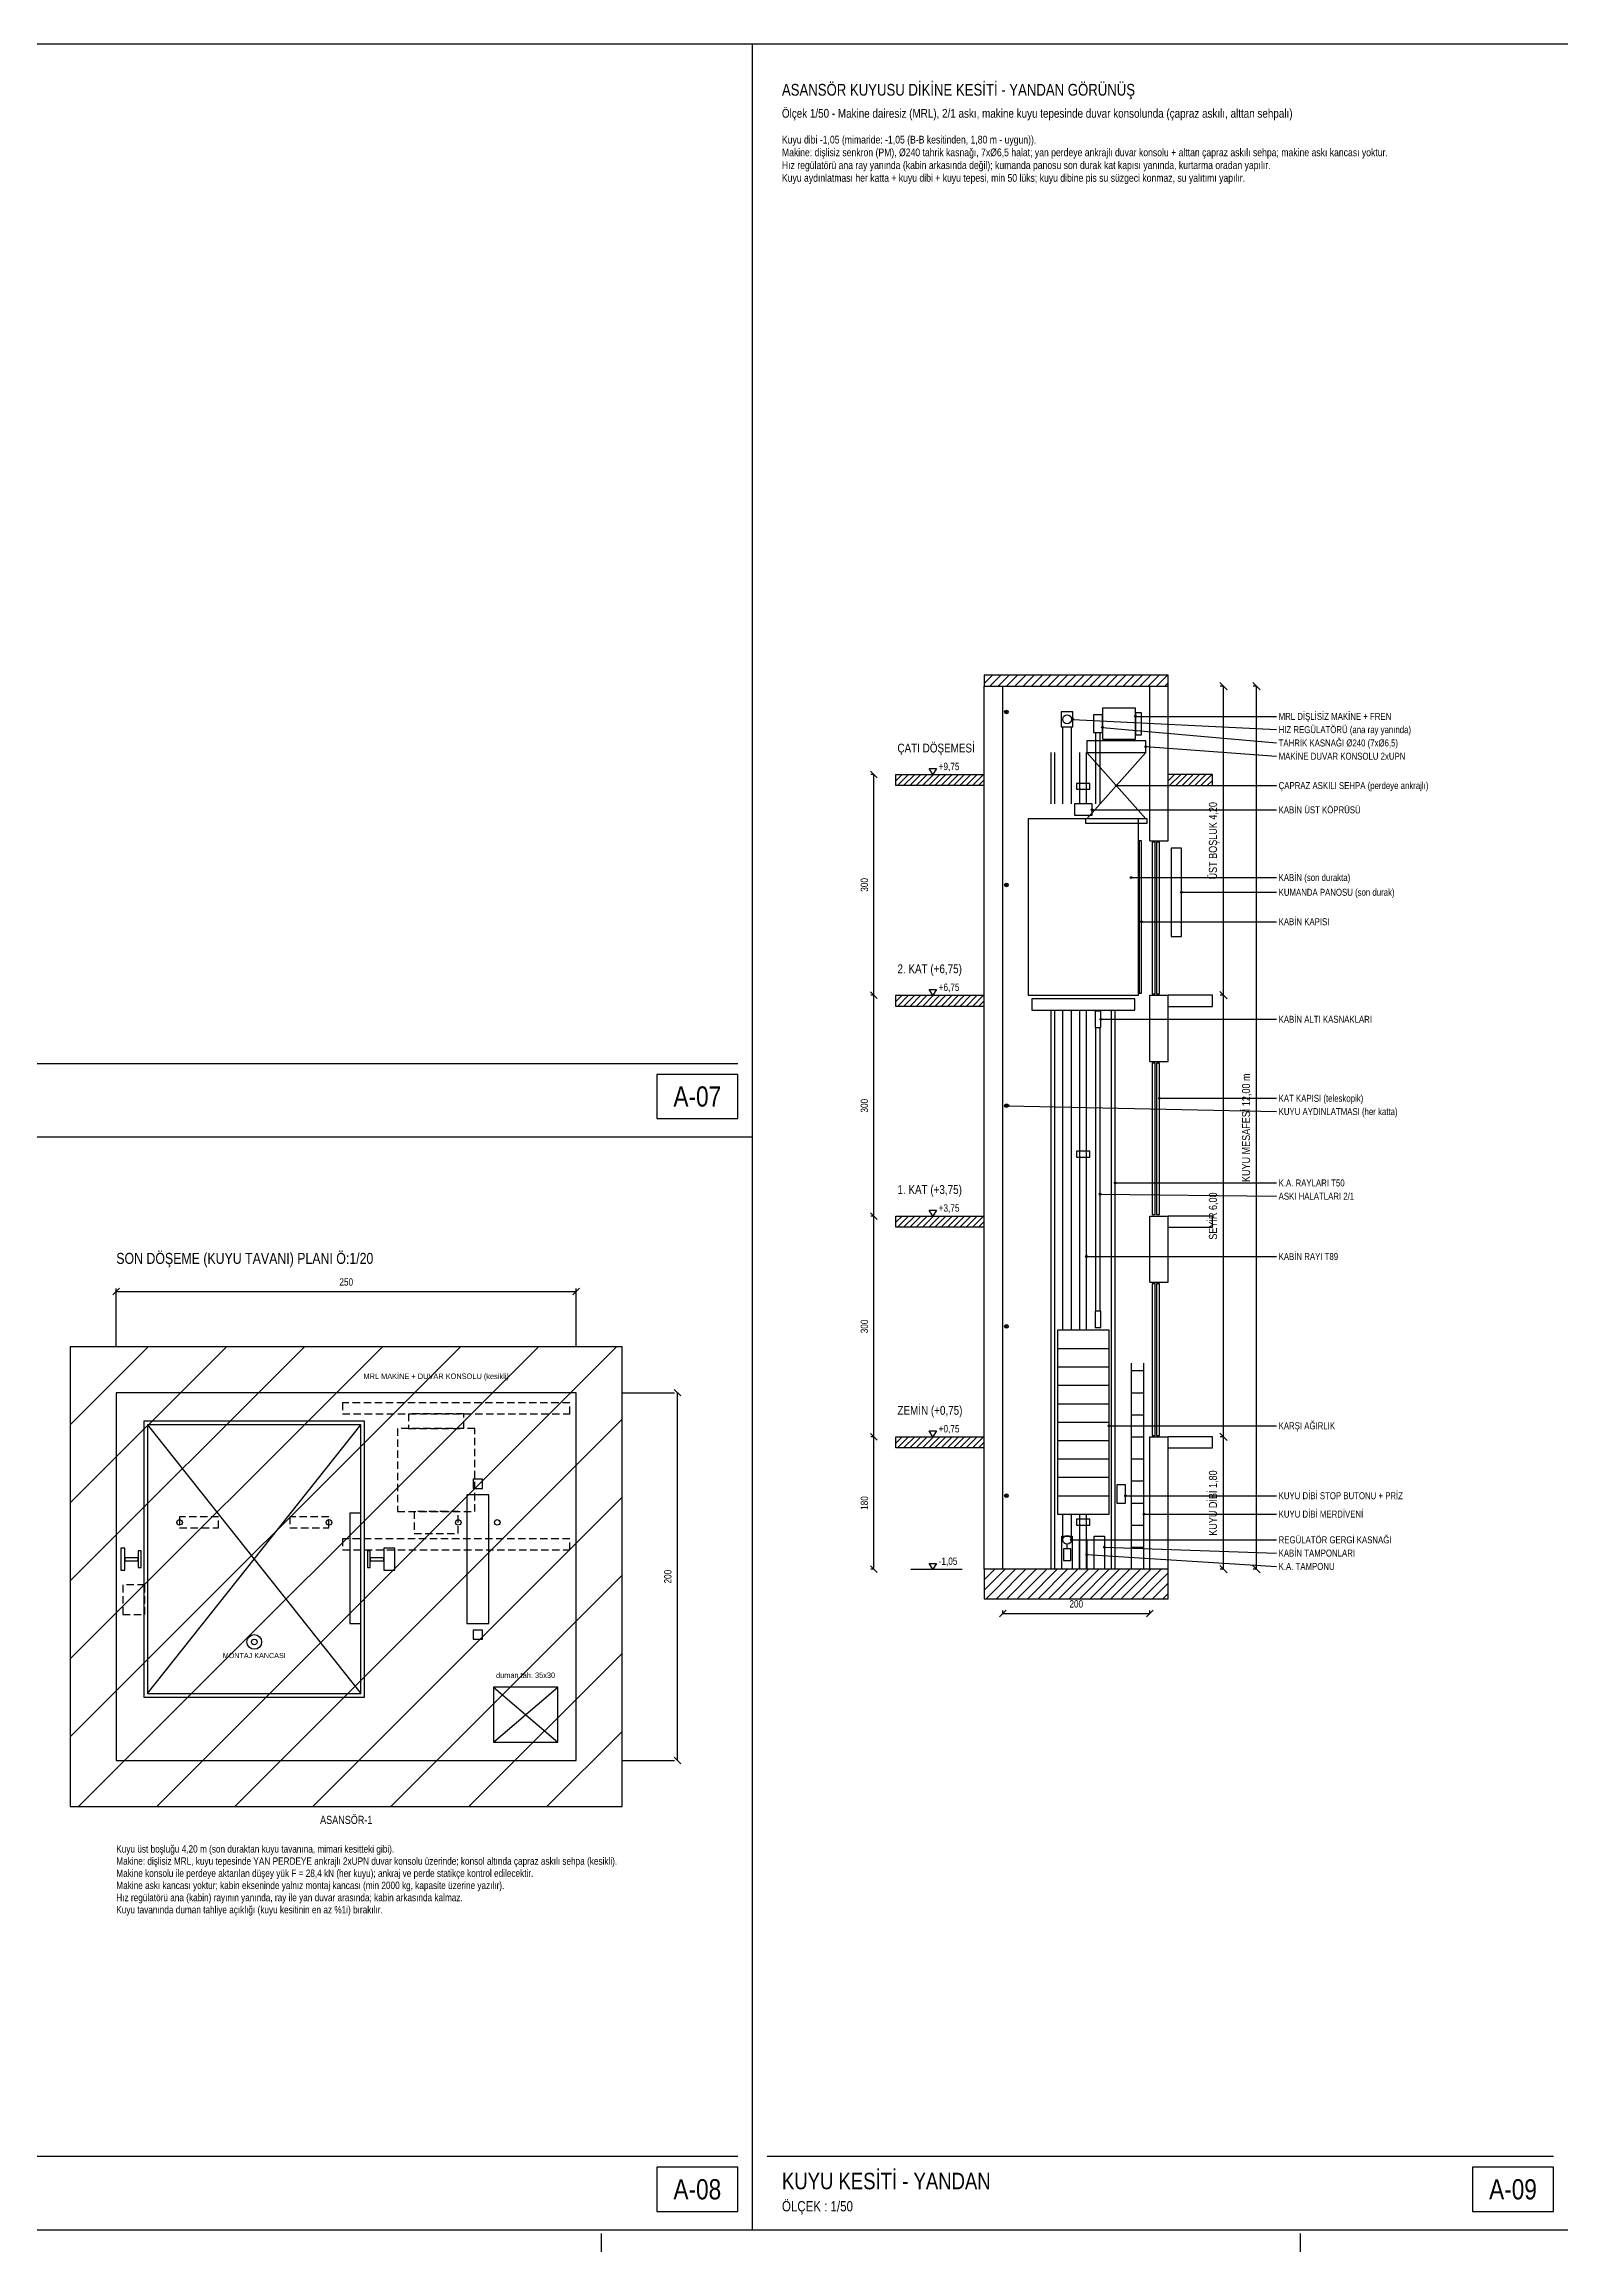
# Model space of a CAD drawing. Header units: centimetres. Extents: x 0 to 13208, y -30 to 2970.
# Drawn here: x 7893 to 9954, y -30 to 2970 of the extents above; entities that cross this region are included whole.
import ezdxf
from ezdxf.enums import TextEntityAlignment as Align

# ---------------------------------------------------------------- set-up
doc = ezdxf.new("R2010")
doc.units = ezdxf.units.CM
doc.linetypes.add('CENTER', pattern=[40, 25, -5, 5, -5])
doc.linetypes.add('DASHED', pattern=[15, 10, -5])
for name, color, linetype in [('SCOTT-ANTET', 4, 'CONTINUOUS'), ('SCOTT-BASLIK', 5, 'CONTINUOUS'), ('SCOTT-CERCEVE', 7, 'CONTINUOUS'), ('SCOTT-DUVAR', 7, 'CONTINUOUS'), ('SCOTT-EKSEN', 8, 'CENTER'), ('SCOTT-ELEKTRIK', 3, 'CONTINUOUS'), ('SCOTT-HALAT', 6, 'CONTINUOUS'), ('SCOTT-KA', 30, 'CONTINUOUS'), ('SCOTT-KABIN', 5, 'CONTINUOUS'), ('SCOTT-KAPI', 3, 'CONTINUOUS'), ('SCOTT-KOT', 2, 'CONTINUOUS'), ('SCOTT-MOTOR', 6, 'CONTINUOUS'), ('SCOTT-MOTOR-GIZLI', 6, 'DASHED'), ('SCOTT-OLCU', 3, 'CONTINUOUS'), ('SCOTT-RAY', 1, 'CONTINUOUS'), ('SCOTT-SIVA', 8, 'CONTINUOUS'), ('SCOTT-TARAMA', 8, 'CONTINUOUS'), ('SCOTT-YAZI', 4, 'CONTINUOUS'), ('SCOTT-YUK', 1, 'CONTINUOUS')]:
    doc.layers.add(name, color=color, linetype=linetype)
doc.styles.get("Standard").update_dxf_attribs({"font": 'arial.ttf', "width": 0.8})

msp = doc.modelspace()

# ---------------------------------------------------------------- linework, layer by layer
at = {"layer": 'SCOTT-ANTET'}
for p, q in [((6413.3, 1585), (8835.4, 1585)), ((6413.3, 100), (8835.4, 100)), ((8875.4, 100), (9943.9, 100))]:
    msp.add_line(p, q, dxfattribs=at)
for points in [[(8725.4, 1510), (8835.4, 1510), (8835.4, 1570), (8725.4, 1570)], [(8725.4, 25), (8835.4, 25), (8835.4, 85), (8725.4, 85)], [(9833.9, 25), (9943.9, 25), (9943.9, 85), (9833.9, 85)]]:
    msp.add_lwpolyline(points, close=True, dxfattribs=at)
at = {"layer": 'SCOTT-CERCEVE'}
for p, q in [((8855.4, 0), (8855.4, 2970)), ((6393.3, 1485), (8855.4, 1485))]:
    msp.add_line(p, q, dxfattribs=at)
for points in [[(0, 0), (13207.9, 0), (13207.9, 2970), (0, 2970)], [(100, 0), (13182.9, 0), (13182.9, 2970), (100, 2970)]]:
    msp.add_lwpolyline(points, close=True, dxfattribs=at)
at = {"layer": 'SCOTT-DUVAR'}
for p, q in [((9170.4, 897.5), (9170.4, 2097.5)), ((9195.4, 897.5), (9195.4, 2097.5)), ((9395.4, 1887.5), (9395.4, 2097.5)), ((9420.4, 1887.5), (9420.4, 2097.5)), ((9395.4, 1887.5), (9420.4, 1887.5)), ((9395.4, 1587.5), (9395.4, 1677.5)), ((9395.4, 1677.5), (9420.4, 1677.5)), ((9420.4, 1587.5), (9420.4, 1677.5)), ((9395.4, 1587.5), (9420.4, 1587.5)), ((9395.4, 1287.5), (9395.4, 1377.5)), ((9395.4, 1377.5), (9420.4, 1377.5)), ((9420.4, 1287.5), (9420.4, 1377.5)), ((9395.4, 1287.5), (9420.4, 1287.5)), ((9395.4, 897.5), (9395.4, 1077.5)), ((9395.4, 1077.5), (9420.4, 1077.5)), ((9420.4, 897.5), (9420.4, 1077.5))]:
    msp.add_line(p, q, dxfattribs=at)
for points in [[(9170.4, 2097.5), (9420.4, 2097.5), (9420.4, 2112.5), (9170.4, 2112.5)], [(7928.3, 575), (8678.3, 575), (8678.3, 1200), (7928.3, 1200)], [(9170.4, 857.5), (9420.4, 857.5), (9420.4, 897.5), (9170.4, 897.5)]]:
    msp.add_lwpolyline(points, close=True, dxfattribs=at)
for points in [[(9170.4, 1962.5), (9050.4, 1962.5), (9050.4, 1977.5), (9170.4, 1977.5)], [(9420.4, 1962.5), (9480.4, 1962.5), (9480.4, 1977.5), (9420.4, 1977.5)], [(9170.4, 1662.5), (9050.4, 1662.5), (9050.4, 1677.5), (9170.4, 1677.5)], [(9420.4, 1662.5), (9480.4, 1662.5), (9480.4, 1677.5), (9420.4, 1677.5)], [(9170.4, 1362.5), (9050.4, 1362.5), (9050.4, 1377.5), (9170.4, 1377.5)], [(9420.4, 1362.5), (9480.4, 1362.5), (9480.4, 1377.5), (9420.4, 1377.5)], [(9170.4, 1062.5), (9050.4, 1062.5), (9050.4, 1077.5), (9170.4, 1077.5)], [(9420.4, 1062.5), (9480.4, 1062.5), (9480.4, 1077.5), (9420.4, 1077.5)]]:
    msp.add_lwpolyline(points, dxfattribs=at)
at = {"layer": 'SCOTT-EKSEN'}
for p, q in [((8650, -30), (8650, -5)), ((9600, -30), (9600, -5))]:
    msp.add_line(p, q, dxfattribs=at)
at = {"layer": 'SCOTT-ELEKTRIK'}
for p, q in [((9198.7, 2060.8), (9202.1, 2064.2)), ((9198.7, 2064.2), (9202.1, 2060.8)), ((9198.7, 1825.8), (9202.1, 1829.2)), ((9198.7, 1829.2), (9202.1, 1825.8)), ((9198.7, 1525.8), (9202.1, 1529.2)), ((9198.7, 1529.2), (9202.1, 1525.8)), ((9198.7, 1225.8), (9202.1, 1229.2)), ((9198.7, 1229.2), (9202.1, 1225.8)), ((9198.7, 995.8), (9202.1, 999.2)), ((9198.7, 999.2), (9202.1, 995.8))]:
    msp.add_line(p, q, dxfattribs=at)
for points in [[(9424.4, 1757.5), (9438.4, 1757.5), (9438.4, 1877.5), (9424.4, 1877.5)], [(9350.4, 987.5), (9362.4, 987.5), (9362.4, 1012.5), (9350.4, 1012.5)]]:
    msp.add_lwpolyline(points, close=True, dxfattribs=at)
for centre in [(9200.4, 2062.5), (9200.4, 1827.5), (9200.4, 1527.5), (9200.4, 1227.5), (9200.4, 997.5)]:
    msp.add_circle(centre, 2.5, dxfattribs=at)
at = {"layer": 'SCOTT-HALAT'}
for p, q in [((9276.9, 1937.5), (9276.9, 2042.5)), ((9288.9, 1937.5), (9288.9, 2042.5)), ((9321.9, 1937.5), (9321.9, 2034.5)), ((9327.9, 1937.5), (9327.9, 2034.5)), ((9276.9, 1222.5), (9276.9, 1657.5)), ((9288.9, 1222.5), (9288.9, 1657.5)), ((9321.9, 1248.1), (9321.9, 1633.9)), ((9327.9, 1248.1), (9327.9, 1633.9)), ((9276.9, 937.5), (9276.9, 972.5)), ((9288.9, 937.5), (9288.9, 972.5))]:
    msp.add_line(p, q, dxfattribs=at)
for centre in [(8076.8, 961.2), (8279.8, 961.2), (8455.5, 961.2), (8508.5, 961.2)]:
    msp.add_circle(centre, 3.75, dxfattribs=at)
at = {"layer": 'SCOTT-KA'}
for p, q in [((9269.9, 1197.5), (9339.9, 1197.5)), ((9269.9, 1172.5), (9339.9, 1172.5)), ((9269.9, 1147.5), (9339.9, 1147.5)), ((9269.9, 1122.5), (9339.9, 1122.5)), ((9269.9, 1097.5), (9339.9, 1097.5)), ((9269.9, 1072.5), (9339.9, 1072.5)), ((9269.9, 1047.5), (9339.9, 1047.5)), ((9269.9, 1022.5), (9339.9, 1022.5)), ((9269.9, 997.5), (9339.9, 997.5))]:
    msp.add_line(p, q, dxfattribs=at)
for points in [[(9269.9, 972.5), (9339.9, 972.5), (9339.9, 1222.5), (9269.9, 1222.5)], [(8467, 823.8), (8497, 823.8), (8497, 998.8), (8467, 998.8)]]:
    msp.add_lwpolyline(points, close=True, dxfattribs=at)
at = {"layer": 'SCOTT-KABIN'}
for p, q in [((8033.3, 728.8), (8323.3, 1093.8)), ((8033.3, 1093.8), (8323.3, 728.8))]:
    msp.add_line(p, q, dxfattribs=at)
for points in [[(9292.9, 1922.5), (9316.9, 1922.5), (9316.9, 1937.5), (9292.9, 1937.5)], [(9229.9, 1677.5), (9379.9, 1677.5), (9379.9, 1917.5), (9229.9, 1917.5)], [(9234.9, 1657.5), (9374.9, 1657.5), (9374.9, 1672.5), (9234.9, 1672.5)], [(8028.3, 723.8), (8328.3, 723.8), (8328.3, 1098.8), (8028.3, 1098.8)], [(8033.3, 728.8), (8323.3, 728.8), (8323.3, 1093.8), (8033.3, 1093.8)], [(8308.3, 823.8), (8323.3, 823.8), (8323.3, 973.8), (8308.3, 973.8)]]:
    msp.add_lwpolyline(points, close=True, dxfattribs=at)
at = {"layer": 'SCOTT-KAPI'}
for p, q in [((9370.4, 897.5), (9370.4, 1177.5)), ((9387.4, 897.5), (9387.4, 1177.5)), ((9370.4, 1167.5), (9387.4, 1167.5)), ((9370.4, 1137.5), (9387.4, 1137.5)), ((9370.4, 1107.5), (9387.4, 1107.5)), ((9370.4, 1077.5), (9387.4, 1077.5)), ((9370.4, 1047.5), (9387.4, 1047.5)), ((9370.4, 1017.5), (9387.4, 1017.5)), ((9370.4, 987.5), (9387.4, 987.5)), ((9370.4, 957.5), (9387.4, 957.5)), ((9370.4, 927.5), (9387.4, 927.5))]:
    msp.add_line(p, q, dxfattribs=at)
for points in [[(9380.9, 1680.5), (9383.9, 1680.5), (9383.9, 1887.5), (9380.9, 1887.5)], [(9398.4, 1679.5), (9402.4, 1679.5), (9402.4, 1885.5), (9398.4, 1885.5)], [(9404.4, 1679.5), (9408.4, 1679.5), (9408.4, 1885.5), (9404.4, 1885.5)], [(9398.4, 1379.5), (9402.4, 1379.5), (9402.4, 1585.5), (9398.4, 1585.5)], [(9404.4, 1379.5), (9408.4, 1379.5), (9408.4, 1585.5), (9404.4, 1585.5)], [(9398.4, 1079.5), (9402.4, 1079.5), (9402.4, 1285.5), (9398.4, 1285.5)], [(9404.4, 1079.5), (9408.4, 1079.5), (9408.4, 1285.5), (9404.4, 1285.5)]]:
    msp.add_lwpolyline(points, close=True, dxfattribs=at)
at = {"layer": 'SCOTT-KOT'}
for p, q in [((9070.4, 1977.5), (9140.4, 1977.5)), ((9070.4, 1677.5), (9140.4, 1677.5)), ((9070.4, 1377.5), (9140.4, 1377.5)), ((9070.4, 1077.5), (9140.4, 1077.5)), ((9070.4, 897.5), (9140.4, 897.5))]:
    msp.add_line(p, q, dxfattribs=at)
for points in [[(9100.4, 1977.5), (9095.4, 1985.5), (9105.4, 1985.5)], [(9100.4, 1677.5), (9095.4, 1685.5), (9105.4, 1685.5)], [(9100.4, 1377.5), (9095.4, 1385.5), (9105.4, 1385.5)], [(9100.4, 1077.5), (9095.4, 1085.5), (9105.4, 1085.5)], [(9100.4, 897.5), (9095.4, 905.5), (9105.4, 905.5)]]:
    msp.add_lwpolyline(points, close=True, dxfattribs=at)
at = {"layer": 'SCOTT-MOTOR'}
for p, q in [((9335.9, 2023.5), (9335.9, 2025.5)), ((9370.9, 2023.5), (9370.9, 2025.5)), ((9309.9, 2007.5), (9389.9, 1917.5)), ((9389.9, 2007.5), (9309.9, 1917.5)), ((9282.9, 925.5), (9282.9, 931.5)), ((8503.3, 662.5), (8590.8, 737.5)), ((8503.3, 737.5), (8590.8, 662.5))]:
    msp.add_line(p, q, dxfattribs=at)
for points in [[(9274.9, 2042.5), (9290.9, 2042.5), (9290.9, 2062.5), (9274.9, 2062.5)], [(9318.9, 2034.5), (9330.9, 2034.5), (9330.9, 2058.5), (9318.9, 2058.5)], [(9330.9, 2025.5), (9375.9, 2025.5), (9375.9, 2067.5), (9330.9, 2067.5)], [(9375.9, 2031.5), (9383.9, 2031.5), (9383.9, 2061.5), (9375.9, 2061.5)], [(9309.9, 2007.5), (9389.9, 2007.5), (9389.9, 2023.5), (9309.9, 2023.5)], [(9307.9, 1911.5), (9391.9, 1911.5), (9391.9, 1917.5), (9307.9, 1917.5)], [(9320.9, 1633.9), (9328.9, 1633.9), (9328.9, 1655.9), (9320.9, 1655.9)], [(9320.9, 1226.1), (9328.9, 1226.1), (9328.9, 1248.1), (9320.9, 1248.1)], [(9277.9, 909.5), (9287.9, 909.5), (9287.9, 925.5), (9277.9, 925.5)], [(8503.3, 662.5), (8590.8, 662.5), (8590.8, 737.5), (8503.3, 737.5)]]:
    msp.add_lwpolyline(points, close=True, dxfattribs=at)
for centre, radius in [((9282.9, 2052.5), 6), ((9282.9, 937.5), 6), ((8178.3, 798.8), 10), ((8178.3, 798.8), 3.75)]:
    msp.add_circle(centre, radius, dxfattribs=at)
at = {"layer": 'SCOTT-MOTOR-GIZLI'}
for points in [[(8298.3, 1108.8), (8607, 1108.8), (8607, 1123.8), (8298.3, 1123.8)], [(8373, 976.2), (8478, 976.2), (8478, 1088.8), (8373, 1088.8)], [(8388, 1088.8), (8463, 1088.8), (8463, 1108.8), (8388, 1108.8)], [(8076.8, 953.8), (8129.8, 953.8), (8129.8, 968.8), (8076.8, 968.8)], [(8226.8, 953.8), (8279.8, 953.8), (8279.8, 968.8), (8226.8, 968.8)], [(8395.5, 946.2), (8455.5, 946.2), (8455.5, 976.2), (8395.5, 976.2)], [(8298.3, 923.8), (8607, 923.8), (8607, 938.8), (8298.3, 938.8)], [(7999.5, 836.2), (8029.5, 836.2), (8029.5, 876.2), (7999.5, 876.2)]]:
    msp.add_lwpolyline(points, close=True, dxfattribs=at)
at = {"layer": 'SCOTT-OLCU'}
for p, q in [((9500.3, 2092.6), (9490.4, 2102.4)), ((9545.3, 2092.6), (9535.4, 2102.4)), ((9495.4, 2097.5), (9491, 2097.5)), ((9495.4, 1677.5), (9495.4, 2097.5)), ((9540.4, 2097.5), (9536, 2097.5)), ((9540.4, 897.5), (9540.4, 2097.5)), ((9024.9, 1973), (9015.9, 1982)), ((9020.4, 1977.5), (9016.4, 1977.5)), ((9020.4, 1677.5), (9020.4, 1977.5)), ((9024.9, 1673), (9015.9, 1682)), ((9024.9, 1673), (9015.9, 1682)), ((9500.3, 1672.5), (9490.4, 1682.5)), ((9500.3, 1672.5), (9490.4, 1682.5)), ((9020.4, 1677.5), (9016.4, 1677.5)), ((9020.4, 1677.5), (9016.4, 1677.5)), ((9020.4, 1377.5), (9020.4, 1677.5)), ((9495.4, 1677.5), (9491, 1677.5)), ((9495.4, 1677.5), (9491, 1677.5)), ((9495.4, 1077.5), (9495.4, 1677.5)), ((9024.9, 1373), (9015.9, 1382)), ((9024.9, 1373), (9015.9, 1382)), ((9020.4, 1377.5), (9016.4, 1377.5)), ((9020.4, 1377.5), (9016.4, 1377.5)), ((9020.4, 1077.5), (9020.4, 1377.5)), ((7986.3, 1270.5), (7995.3, 1279.5)), ((7990.8, 1200), (7990.8, 1279)), ((7990.8, 1275), (8615.8, 1275)), ((8611.3, 1270.5), (8620.3, 1279.5)), ((8615.8, 1200), (8615.8, 1279)), ((8757.8, 1133), (8748.8, 1142)), ((8678.3, 1137.5), (8749.3, 1137.5)), ((8753.3, 637.5), (8753.3, 1137.5)), ((9024.9, 1073), (9015.9, 1082)), ((9024.9, 1073), (9015.9, 1082)), ((9500.3, 1072.5), (9490.4, 1082.5)), ((9500.3, 1072.5), (9490.4, 1082.5)), ((9020.4, 1077.5), (9016.4, 1077.5)), ((9020.4, 1077.5), (9016.4, 1077.5)), ((9020.4, 897.5), (9020.4, 1077.5)), ((9495.4, 1077.5), (9491, 1077.5)), ((9495.4, 1077.5), (9491, 1077.5)), ((9495.4, 897.5), (9495.4, 1077.5)), ((9024.9, 893), (9015.9, 902)), ((9500.3, 892.5), (9490.4, 902.5)), ((9545.3, 892.5), (9535.4, 902.5)), ((9020.4, 897.5), (9016.4, 897.5)), ((9495.4, 897.5), (9491, 897.5)), ((9540.4, 897.5), (9536, 897.5)), ((9190.9, 833), (9199.9, 842)), ((9195.4, 837.5), (9195.4, 841.5)), ((9390.9, 833), (9399.9, 842)), ((9395.4, 837.5), (9395.4, 841.5)), ((9195.4, 837.5), (9395.4, 837.5)), ((8678.3, 637.5), (8749.3, 637.5)), ((8757.8, 633), (8748.8, 642))]:
    msp.add_line(p, q, dxfattribs=at)
at = {"layer": 'SCOTT-RAY'}
for p, q in [((9261.4, 1937.5), (9261.4, 2007.5)), ((9266.4, 1937.5), (9266.4, 2007.5)), ((9300.4, 1937.5), (9300.4, 2007.5)), ((9309.3, 1937.5), (9309.3, 2007.5)), ((9261.4, 897.5), (9261.4, 1657.5)), ((9266.4, 897.5), (9266.4, 1657.5)), ((9300.4, 1222.5), (9300.4, 1657.5)), ((9309.3, 1222.5), (9309.3, 1657.5)), ((9343.4, 897.5), (9343.4, 1657.5)), ((9348.4, 897.5), (9348.4, 1657.5)), ((9300.4, 897.5), (9300.4, 972.5)), ((9309.3, 897.5), (9309.3, 972.5))]:
    msp.add_line(p, q, dxfattribs=at)
for points in [[(9295.9, 1957.5), (9313.9, 1957.5), (9313.9, 1965.5), (9295.9, 1965.5)], [(9295.9, 1457.5), (9313.9, 1457.5), (9313.9, 1465.5), (9295.9, 1465.5)], [(8475.8, 1007.5), (8488.3, 1007.5), (8488.3, 1020), (8475.8, 1020)], [(9295.9, 957.5), (9313.9, 957.5), (9313.9, 965.5), (9295.9, 965.5)], [(7997, 896.2), (8002.3, 896.2), (8002.3, 926.2), (7997, 926.2)], [(8002.3, 909.2), (8020.5, 909.2), (8020.5, 913.2), (8002.3, 913.2)], [(8020.5, 900.1), (8024.5, 900.1), (8024.5, 922.4), (8020.5, 922.4)], [(8332, 900.1), (8336, 900.1), (8336, 922.4), (8332, 922.4)], [(8336, 909.2), (8354.3, 909.2), (8354.3, 913.2), (8336, 913.2)], [(8354.3, 896.2), (8369.3, 896.2), (8369.3, 926.2), (8354.3, 926.2)], [(8475.8, 802.5), (8488.3, 802.5), (8488.3, 815), (8475.8, 815)]]:
    msp.add_lwpolyline(points, close=True, dxfattribs=at)
at = {"layer": 'SCOTT-SIVA'}
msp.add_lwpolyline([(7990.8, 637.5), (8615.8, 637.5), (8615.8, 1137.5), (7990.8, 1137.5)], close=True, dxfattribs=at)
at = {"layer": 'SCOTT-TARAMA'}
for p, q in [((9170.4, 2101.2), (9181.7, 2112.5)), ((9178, 2097.5), (9193, 2112.5)), ((9189.3, 2097.5), (9204.3, 2112.5)), ((9200.6, 2097.5), (9215.6, 2112.5)), ((9211.9, 2097.5), (9226.9, 2112.5)), ((9223.2, 2097.5), (9238.2, 2112.5)), ((9234.6, 2097.5), (9249.6, 2112.5)), ((9245.9, 2097.5), (9260.9, 2112.5)), ((9257.2, 2097.5), (9272.2, 2112.5)), ((9268.5, 2097.5), (9283.5, 2112.5)), ((9279.8, 2097.5), (9294.8, 2112.5)), ((9291.1, 2097.5), (9306.1, 2112.5)), ((9302.4, 2097.5), (9317.4, 2112.5)), ((9313.8, 2097.5), (9328.8, 2112.5)), ((9325.1, 2097.5), (9340.1, 2112.5)), ((9336.4, 2097.5), (9351.4, 2112.5)), ((9347.7, 2097.5), (9362.7, 2112.5)), ((9359, 2097.5), (9374, 2112.5)), ((9370.3, 2097.5), (9385.3, 2112.5)), ((9381.6, 2097.5), (9396.6, 2112.5)), ((9392.9, 2097.5), (9407.9, 2112.5)), ((9404.3, 2097.5), (9419.3, 2112.5)), ((9415.6, 2097.5), (9420.4, 2102.3)), ((9050.4, 1969), (9058.8, 1977.5)), ((9052.3, 1962.5), (9067.3, 1977.5)), ((9060.8, 1962.5), (9075.8, 1977.5)), ((9069.3, 1962.5), (9084.3, 1977.5)), ((9077.8, 1962.5), (9092.8, 1977.5)), ((9086.3, 1962.5), (9101.3, 1977.5)), ((9094.8, 1962.5), (9109.8, 1977.5)), ((9103.2, 1962.5), (9118.2, 1977.5)), ((9111.7, 1962.5), (9126.7, 1977.5)), ((9120.2, 1962.5), (9135.2, 1977.5)), ((9128.7, 1962.5), (9143.7, 1977.5)), ((9137.2, 1962.5), (9152.2, 1977.5)), ((9145.7, 1962.5), (9160.7, 1977.5)), ((9154.2, 1962.5), (9169.2, 1977.5)), ((9162.6, 1962.5), (9170.4, 1970.2)), ((9420.4, 1969), (9428.8, 1977.5)), ((9422.3, 1962.5), (9437.3, 1977.5)), ((9430.8, 1962.5), (9445.8, 1977.5)), ((9439.3, 1962.5), (9454.3, 1977.5)), ((9447.8, 1962.5), (9462.8, 1977.5)), ((9456.3, 1962.5), (9471.3, 1977.5)), ((9464.8, 1962.5), (9479.8, 1977.5)), ((9473.2, 1962.5), (9480.4, 1969.6)), ((9050.4, 1669), (9058.8, 1677.5)), ((9052.3, 1662.5), (9067.3, 1677.5)), ((9060.8, 1662.5), (9075.8, 1677.5)), ((9069.3, 1662.5), (9084.3, 1677.5)), ((9077.8, 1662.5), (9092.8, 1677.5)), ((9086.3, 1662.5), (9101.3, 1677.5)), ((9094.8, 1662.5), (9109.8, 1677.5)), ((9103.2, 1662.5), (9118.2, 1677.5)), ((9111.7, 1662.5), (9126.7, 1677.5)), ((9120.2, 1662.5), (9135.2, 1677.5)), ((9128.7, 1662.5), (9143.7, 1677.5)), ((9137.2, 1662.5), (9152.2, 1677.5)), ((9145.7, 1662.5), (9160.7, 1677.5)), ((9154.2, 1662.5), (9169.2, 1677.5)), ((9162.6, 1662.5), (9170.4, 1670.2)), ((9050.4, 1369), (9058.8, 1377.5)), ((9052.3, 1362.5), (9067.3, 1377.5)), ((9060.8, 1362.5), (9075.8, 1377.5)), ((9069.3, 1362.5), (9084.3, 1377.5)), ((9077.8, 1362.5), (9092.8, 1377.5)), ((9086.3, 1362.5), (9101.3, 1377.5)), ((9094.8, 1362.5), (9109.8, 1377.5)), ((9103.2, 1362.5), (9118.2, 1377.5)), ((9111.7, 1362.5), (9126.7, 1377.5)), ((9120.2, 1362.5), (9135.2, 1377.5)), ((9128.7, 1362.5), (9143.7, 1377.5)), ((9137.2, 1362.5), (9152.2, 1377.5)), ((9145.7, 1362.5), (9160.7, 1377.5)), ((9154.2, 1362.5), (9169.2, 1377.5)), ((9162.6, 1362.5), (9170.4, 1370.2)), ((7928.3, 1093.9), (8034.3, 1200)), ((7928.3, 987.9), (8140.4, 1200)), ((7928.3, 881.8), (8246.5, 1200)), ((7928.3, 775.7), (8352.5, 1200)), ((7928.3, 669.7), (8458.6, 1200)), ((7939.6, 575), (8564.6, 1200)), ((8045.7, 575), (8670.7, 1200)), ((8151.8, 575), (8678.3, 1101.5)), ((9050.4, 1069), (9058.8, 1077.5)), ((9052.3, 1062.5), (9067.3, 1077.5)), ((9060.8, 1062.5), (9075.8, 1077.5)), ((9069.3, 1062.5), (9084.3, 1077.5)), ((9077.8, 1062.5), (9092.8, 1077.5)), ((9086.3, 1062.5), (9101.3, 1077.5)), ((9094.8, 1062.5), (9109.8, 1077.5)), ((9103.2, 1062.5), (9118.2, 1077.5)), ((9111.7, 1062.5), (9126.7, 1077.5)), ((9120.2, 1062.5), (9135.2, 1077.5)), ((9128.7, 1062.5), (9143.7, 1077.5)), ((9137.2, 1062.5), (9152.2, 1077.5)), ((9145.7, 1062.5), (9160.7, 1077.5)), ((9154.2, 1062.5), (9169.2, 1077.5)), ((9162.6, 1062.5), (9170.4, 1070.2)), ((8257.8, 575), (8678.3, 995.4)), ((8363.9, 575), (8678.3, 889.4)), ((9170.4, 883.4), (9184.5, 897.5)), ((9170.4, 869.2), (9198.6, 897.5)), ((9172.8, 857.5), (9212.8, 897.5)), ((9186.9, 857.5), (9226.9, 897.5)), ((9201.1, 857.5), (9241.1, 897.5)), ((9215.2, 857.5), (9255.2, 897.5)), ((9229.4, 857.5), (9269.4, 897.5)), ((9243.5, 857.5), (9283.5, 897.5)), ((9257.6, 857.5), (9297.6, 897.5)), ((9271.8, 857.5), (9311.8, 897.5)), ((9285.9, 857.5), (9325.9, 897.5)), ((9300.1, 857.5), (9340.1, 897.5)), ((9314.2, 857.5), (9354.2, 897.5)), ((9328.3, 857.5), (9368.3, 897.5)), ((9342.5, 857.5), (9382.5, 897.5)), ((9356.6, 857.5), (9396.6, 897.5)), ((9370.8, 857.5), (9410.8, 897.5)), ((9384.9, 857.5), (9420.4, 892.9)), ((9399.1, 857.5), (9420.4, 878.8)), ((9413.2, 857.5), (9420.4, 864.7)), ((8470, 575), (8678.3, 783.3)), ((8576, 575), (8678.3, 677.2))]:
    msp.add_line(p, q, dxfattribs=at)
at = {"layer": 'SCOTT-YAZI'}
for p, q in [((9290.9, 2052.5), (9567.4, 2038.5)), ((9330.9, 2041.5), (9567.4, 2020.4)), ((9375.9, 2056.5), (9567.4, 2056.5)), ((9389.9, 2015.5), (9567.4, 2002.4)), ((9349.9, 1962.5), (9567.4, 1962.5)), ((9316.9, 1929.5), (9567.4, 1929.5)), ((9369.9, 1837.5), (9567.4, 1837.5)), ((9438.4, 1817.5), (9567.4, 1817.5)), ((9383.9, 1777.5), (9567.4, 1777.5)), ((9328.9, 1644.9), (9567.4, 1644.9)), ((9408.4, 1537.5), (9567.4, 1537.5)), ((9202.9, 1527.5), (9567.4, 1519.5)), ((9348.4, 1422.5), (9567.4, 1422.5)), ((9327.9, 1407.3), (9567.4, 1404.5)), ((9309.3, 1322.5), (9567.4, 1322.5)), ((9339.9, 1092.5), (9567.4, 1092.5)), ((9362.4, 997.5), (9567.4, 997.5)), ((9387.4, 972.5), (9567.4, 972.5)), ((9288.9, 937.5), (9567.4, 937.5)), ((9309.9, 917.5), (9567.4, 901.4)), ((9333.9, 927.5), (9567.4, 919.5))]:
    msp.add_line(p, q, dxfattribs=at)
for centre in [(9290.9, 2052.5), (9330.9, 2041.5), (9375.9, 2056.5), (9389.9, 2015.5), (9349.9, 1962.5), (9316.9, 1929.5), (9369.9, 1837.5), (9438.4, 1817.5), (9383.9, 1777.5), (9328.9, 1644.9), (9408.4, 1537.5), (9202.9, 1527.5), (9348.4, 1422.5), (9327.9, 1407.3), (9309.3, 1322.5), (9339.9, 1092.5), (9362.4, 997.5), (9387.4, 972.5), (9288.9, 937.5), (9309.9, 917.5), (9333.9, 927.5)]:
    msp.add_circle(centre, 1.2, dxfattribs=at)
at = {"layer": 'SCOTT-YUK'}
for points in [[(9275.9, 897.5), (9275.9, 942.5), (9289.9, 942.5), (9289.9, 897.5)], [(9299.9, 897.5), (9299.9, 937.5), (9309.9, 937.5), (9309.9, 897.5)], [(9319.9, 897.5), (9319.9, 942.5), (9333.9, 942.5), (9333.9, 897.5)]]:
    msp.add_lwpolyline(points, dxfattribs=at)

# ---------------------------------------------------------------- texts
at = {"layer": 'SCOTT-ANTET', "width": 0.8}
for s, p in [('A-07', (8780.4, 1540)), ('A-08', (8780.4, 55)), ('A-09', (9888.9, 55))]:
    msp.add_text(s, height=27.5, dxfattribs=at).set_placement(p, align=Align.MIDDLE_CENTER)
msp.add_text('ÖLÇEK : 1/50', height=14, dxfattribs=at).set_placement((8895.4, 25))
at = {"layer": 'SCOTT-BASLIK', "width": 0.8}
for s, height, p in [('ASANSÖR KUYUSU DİKİNE KESİTİ - YANDAN GÖRÜNÜŞ', 16, (8895.4, 2900)), ('Ölçek 1/50 - Makine dairesiz (MRL), 2/1 askı, makine kuyu tepesinde duvar konsolunda (çapraz askılı, alttan sehpalı)', 12, (8895.4, 2870)), ('ÇATI DÖŞEMESİ', 12, (9052.4, 2007.5)), ('2. KAT (+6,75)', 12, (9052.4, 1707.5)), ('1. KAT (+3,75)', 12, (9052.4, 1407.5)), ('SON DÖŞEME (KUYU TAVANI) PLANI Ö:1/20', 15, (7990.8, 1312.5)), ('ZEMİN (+0,75)', 12, (9052.4, 1107.5)), ('KUYU KESİTİ - YANDAN', 22.5, (8895.4, 55))]:
    msp.add_text(s, height=height, dxfattribs=at).set_placement(p)
msp.add_text('ASANSÖR-1', height=11, dxfattribs=at).set_placement((8303.3, 562.5), align=Align.TOP_CENTER)
at = {"layer": 'SCOTT-KOT', "width": 0.8}
for s, p in [('+9,75', (9108.4, 1980.5)), ('+6,75', (9108.4, 1680.5)), ('+3,75', (9108.4, 1380.5)), ('+0,75', (9108.4, 1080.5)), ('-1,05', (9108.4, 900.5))]:
    msp.add_text(s, height=10, dxfattribs=at).set_placement(p, align=Align.BOTTOM_LEFT)
at = {"layer": 'SCOTT-MOTOR', "width": 0.8}
for s, p in [('MRL MAKİNE + DUVAR KONSOLU (kesikli)', (8425.5, 1153.8)), ('duman tah. 35x30', (8547, 747.5))]:
    msp.add_text(s, height=7.5, dxfattribs=at).set_placement(p, align=Align.BOTTOM_CENTER)
msp.add_text('MONTAJ KANCASI', height=7, dxfattribs=at).set_placement((8178.3, 783.8), align=Align.TOP_CENTER)
at = {"layer": 'SCOTT-OLCU', "width": 0.8}
for s, height, p in [('ÜST BOŞLUK 4,20', 11, (9489.9, 1887.5)), ('300', 10, (9015.4, 1827.5)), ('KUYU MESAFESİ 12,00 m', 11, (9534.9, 1497.5)), ('300', 10, (9015.4, 1527.5)), ('SEYİR 6,00', 11, (9489.9, 1377.5)), ('300', 10, (9015.4, 1227.5)), ('KUYU DİBİ 1,80', 11, (9489.9, 987.5)), ('180', 10, (9015.4, 987.5)), ('200', 10, (8748.3, 887.5))]:
    msp.add_text(s, height=height, rotation=90, dxfattribs=at).set_placement(p, align=Align.BOTTOM_CENTER)
for s, p in [('250', (8303.3, 1280)), ('200', (9295.4, 842.5))]:
    msp.add_text(s, height=10, dxfattribs=at).set_placement(p, align=Align.BOTTOM_CENTER)
at = {"layer": 'SCOTT-YAZI', "width": 0.8}
for s, height, p in [('Kuyu dibi -1,05 (mimaride: -1,05 (B-B kesitinden, 1,80 m - uygun)).', 10.5, (8895.4, 2835)), ('Makine: dişlisiz senkron (PM), %%c240 tahrik kasnağı, 7x%%c6,5 halat; yan perdeye ankrajlı duvar konsolu + alttan çapraz askılı sehpa; makine askı kancası yoktur.', 10.5, (8895.4, 2817.7)), ('Hız regülatörü ana ray yanında (kabin arkasında değil); kumanda panosu son durak kat kapısı yanında, kurtarma oradan yapılır.', 10.5, (8895.4, 2800.3)), ('Kuyu aydınlatması her katta + kuyu dibi + kuyu tepesi, min 50 lüks; kuyu dibine pis su süzgeci konmaz, su yalıtımı yapılır.', 10.5, (8895.4, 2783)), ('Kuyu üst boşluğu 4,20 m (son duraktan kuyu tavanına, mimari kesitteki gibi).', 10, (7990.8, 512.5)), ('Makine: dişlisiz MRL, kuyu tepesinde YAN PERDEYE ankrajlı 2xUPN duvar konsolu üzerinde; konsol altında çapraz askılı sehpa (kesikli).', 10, (7990.8, 496)), ('Makine konsolu ile perdeye aktarılan düşey yük F = 28,4 kN (her kuyu); ankraj ve perde statikçe kontrol edilecektir.', 10, (7990.8, 479.5)), ('Makine askı kancası yoktur; kabin ekseninde yalnız montaj kancası (min 2000 kg, kapasite üzerine yazılır).', 10, (7990.8, 463)), ('Hız regülatörü ana (kabin) rayının yanında, ray ile yan duvar arasında; kabin arkasında kalmaz.', 10, (7990.8, 446.5)), ('Kuyu tavanında duman tahliye açıklığı (kuyu kesitinin en az %1i) bırakılır.', 10, (7990.8, 430))]:
    msp.add_text(s, height=height, dxfattribs=at).set_placement(p)
for s, p in [('MRL DİŞLİSİZ MAKİNE + FREN', (9570.4, 2056.5)), ('HIZ REGÜLATÖRÜ (ana ray yanında)', (9570.4, 2038.5)), ('TAHRİK KASNAĞI %%c240 (7x%%c6,5)', (9570.4, 2020.4)), ('MAKİNE DUVAR KONSOLU 2xUPN', (9570.4, 2002.4)), ('ÇAPRAZ ASKILI SEHPA (perdeye ankrajlı)', (9570.4, 1962.5)), ('KABİN ÜST KÖPRÜSÜ', (9570.4, 1929.5)), ('KABİN (son durakta)', (9570.4, 1837.5)), ('KUMANDA PANOSU (son durak)', (9570.4, 1817.5)), ('KABİN KAPISI', (9570.4, 1777.5)), ('KABİN ALTI KASNAKLARI', (9570.4, 1644.9)), ('KAT KAPISI (teleskopik)', (9570.4, 1537.5)), ('KUYU AYDINLATMASI (her katta)', (9570.4, 1519.5)), ('K.A. RAYLARI T50', (9570.4, 1422.5)), ('ASKI HALATLARI 2/1', (9570.4, 1404.5)), ('KABİN RAYI T89', (9570.4, 1322.5)), ('KARŞI AĞIRLIK', (9570.4, 1092.5)), ('KUYU DİBİ STOP BUTONU + PRİZ', (9570.4, 997.5)), ('KUYU DİBİ MERDİVENİ', (9570.4, 972.5)), ('REGÜLATÖR GERGİ KASNAĞI', (9570.4, 937.5)), ('KABİN TAMPONLARI', (9570.4, 919.5)), ('K.A. TAMPONU', (9570.4, 901.4))]:
    msp.add_text(s, height=9.5, dxfattribs=at).set_placement(p, align=Align.MIDDLE_LEFT)

doc.saveas('drawing.dxf')
